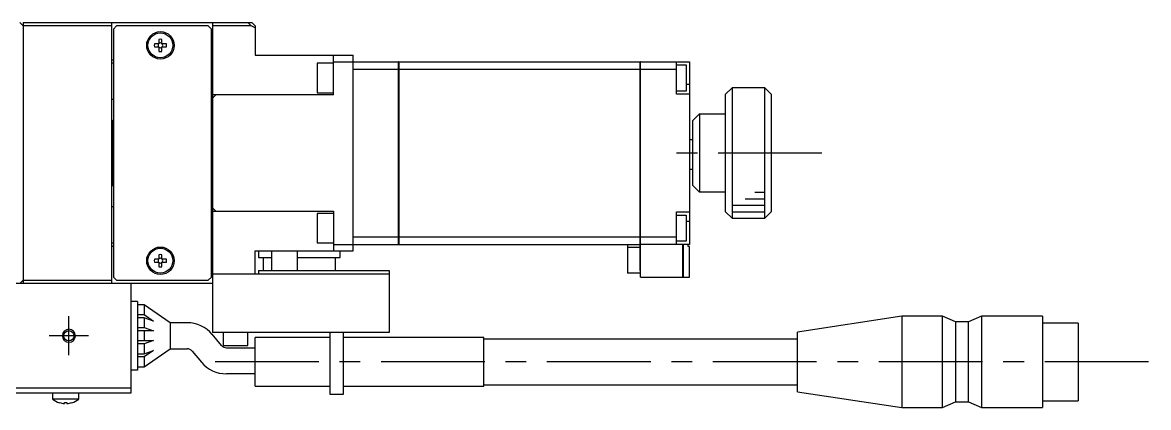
# Model space of a CAD drawing. Extents: x 0 to 725, y -8 to 421.
# Drawn here: x 552.6 to 725, y 268.5 to 327.5 of the extents above; entities that cross this region are included whole.
import ezdxf

# ---------------------------------------------------------------- set-up
doc = ezdxf.new("R2010")
doc.units = 0
doc.header["$LTSCALE"] = 0.5
doc.linetypes.add('CENTER', pattern=[50.8, 31.75, -6.35, 6.35, -6.35])
for name, color, linetype in [('MSM_CENTER', 1, 'CENTER'), ('MSM_CONTINUOUS', 7, 'CONTINUOUS'), ('MSM_NARROW', 5, 'CONTINUOUS')]:
    doc.layers.add(name, color=color, linetype=linetype)

msp = doc.modelspace()

# ---------------------------------------------------------------- linework, layer by layer
at = {"layer": 'MSM_CENTER'}
for p, q in [((674.98, 307.54), (649.98, 307.54)), ((559.73, 276.54), (559.73, 282.54)), ((562.73, 279.54), (556.73, 279.54)), ((724.98, 275.54), (579.98, 275.54))]:
    msp.add_line(p, q, dxfattribs=at)
at = {"layer": 'MSM_CONTINUOUS'}
for p, q in [((552.73, 327.04), (552.23, 327.54)), ((552.73, 327.54), (552.73, 287.54)), ((552.73, 327.54), (587.73, 327.54)), ((566.23, 327.54), (566.23, 287.54)), ((581.73, 327.54), (581.73, 280.04)), ((587.61, 327.04), (587.11, 327.54)), ((587.73, 327.54), (588.23, 327.04)), ((566.23, 327.04), (552.73, 327.04)), ((567.03, 327.04), (566.53, 326.54)), ((566.53, 326.54), (566.53, 288.54)), ((581.03, 327.04), (567.03, 327.04)), ((581.53, 326.54), (581.03, 327.04)), ((581.53, 288.54), (581.53, 326.54)), ((587.61, 327.04), (581.73, 327.04)), ((588.23, 326.74), (587.61, 327.04)), ((588.23, 327.04), (588.23, 322.54)), ((573.49, 324.28), (572.81, 324.28)), ((573.49, 324.96), (573.49, 324.28)), ((573.97, 324.28), (573.97, 324.96)), ((574.65, 324.28), (573.97, 324.28)), ((572.81, 323.8), (573.49, 323.8)), ((573.49, 323.8), (573.49, 323.13)), ((573.97, 323.13), (573.97, 323.8)), ((573.97, 323.8), (574.65, 323.8)), ((588.23, 322.54), (603.23, 322.54)), ((600.23, 316.44), (600.23, 322.54)), ((603.23, 292.54), (603.23, 322.54)), ((566.53, 321.79), (566.23, 321.79)), ((566.53, 321.29), (566.23, 321.29)), ((581.73, 321.79), (581.53, 321.79)), ((597.73, 321.29), (597.73, 316.79)), ((600.23, 321.29), (597.73, 321.29)), ((600.23, 321.54), (610.18, 321.54)), ((610.18, 293.54), (610.18, 321.54)), ((610.23, 321.53), (610.18, 321.53)), ((610.23, 321.54), (647.18, 321.54)), ((610.23, 321.54), (610.23, 293.54)), ((647.18, 289.54), (647.18, 321.54)), ((647.23, 321.53), (647.18, 321.53)), ((647.23, 288.54), (647.23, 321.54)), ((647.23, 321.54), (654.73, 321.54)), ((652.73, 316.54), (652.73, 321.54)), ((652.73, 321.04), (654.23, 321.04)), ((654.23, 321.04), (654.23, 317.04)), ((654.73, 321.54), (654.73, 293.54)), ((603.23, 320.39), (610.18, 320.39)), ((610.23, 320.39), (610.18, 320.39)), ((610.23, 320.39), (647.18, 320.39)), ((647.23, 320.39), (647.18, 320.39)), ((647.23, 320.39), (652.73, 320.39)), ((581.73, 317.54), (581.53, 317.54)), ((654.73, 318.04), (654.23, 318.04)), ((661.23, 317.54), (660.23, 316.54)), ((661.23, 317.54), (661.23, 297.54)), ((666.23, 317.54), (661.23, 317.54)), ((666.23, 297.54), (666.23, 317.54)), ((667.23, 316.54), (666.23, 317.54)), ((566.23, 315.79), (566.53, 315.79)), ((581.53, 316.54), (581.73, 316.54)), ((581.73, 315.94), (582.23, 316.44)), ((600.23, 316.44), (581.73, 316.44)), ((597.73, 316.79), (600.23, 316.79)), ((654.23, 317.04), (652.73, 317.04)), ((654.73, 316.54), (652.73, 316.54)), ((660.23, 298.54), (660.23, 316.54)), ((667.23, 316.54), (667.23, 298.54)), ((581.73, 315.04), (581.53, 315.04)), ((566.43, 312.54), (566.23, 312.34)), ((566.43, 312.54), (566.43, 302.54)), ((566.53, 312.54), (566.43, 312.54)), ((656.23, 313.54), (655.23, 312.54)), ((655.23, 302.54), (655.23, 312.54)), ((656.23, 313.54), (660.23, 313.54)), ((656.23, 313.54), (656.23, 301.54)), ((655.23, 309.54), (654.73, 309.54)), ((655.23, 305.04), (654.73, 305.04)), ((566.23, 302.74), (566.43, 302.54)), ((566.43, 302.54), (566.53, 302.54)), ((655.23, 302.54), (656.23, 301.54)), ((581.53, 300.04), (581.73, 300.04)), ((660.23, 301.54), (656.23, 301.54)), ((566.53, 299.29), (566.23, 299.29)), ((581.53, 298.54), (581.73, 298.54)), ((582.23, 298.64), (581.73, 299.14)), ((581.73, 298.64), (600.23, 298.64)), ((597.73, 298.29), (597.73, 293.79)), ((600.23, 298.29), (597.73, 298.29)), ((600.23, 298.64), (600.23, 292.54)), ((652.73, 298.54), (654.73, 298.54)), ((652.73, 293.54), (652.73, 298.54)), ((660.23, 298.54), (661.23, 297.54)), ((666.23, 297.54), (667.23, 298.54)), ((581.53, 297.54), (581.73, 297.54)), ((652.73, 298.04), (654.23, 298.04)), ((654.23, 298.04), (654.23, 294.04)), ((654.73, 297.04), (654.23, 297.04)), ((661.23, 297.54), (666.23, 297.54)), ((566.23, 293.79), (566.53, 293.79)), ((566.23, 293.29), (566.53, 293.29)), ((581.53, 293.29), (581.73, 293.29)), ((597.73, 293.79), (600.23, 293.79)), ((600.23, 293.54), (610.18, 293.54)), ((603.23, 294.7), (610.18, 294.7)), ((610.23, 294.7), (610.18, 294.7)), ((610.23, 293.55), (610.18, 293.55)), ((610.23, 294.7), (647.18, 294.7)), ((610.23, 293.54), (647.18, 293.54)), ((645.23, 293.54), (645.23, 289.14)), ((647.18, 293.04), (645.23, 293.04)), ((647.23, 294.7), (647.18, 294.7)), ((647.23, 293.55), (647.18, 293.55)), ((647.23, 294.7), (652.73, 294.7)), ((654.73, 293.54), (647.23, 293.54)), ((654.23, 294.04), (652.73, 294.04)), ((653.68, 288.54), (653.68, 293.54)), ((653.73, 293.54), (653.73, 288.54)), ((654.53, 293.24), (654.53, 293.54)), ((654.73, 293.24), (654.53, 293.24)), ((654.73, 288.54), (654.73, 293.24)), ((573.49, 291.28), (572.81, 291.28)), ((573.49, 291.96), (573.49, 291.28)), ((573.97, 291.28), (573.97, 291.96)), ((574.65, 291.28), (573.97, 291.28)), ((588.23, 289.04), (588.23, 292.54)), ((588.23, 292.54), (603.23, 292.54)), ((588.73, 292.54), (588.73, 291.54)), ((588.73, 291.54), (590.73, 291.54)), ((589.48, 291.54), (589.48, 289.54)), ((590.73, 292.54), (590.73, 289.54)), ((594.73, 289.54), (594.73, 292.54)), ((594.73, 291.54), (601.23, 291.54)), ((600.48, 291.54), (600.48, 289.54)), ((601.23, 291.54), (601.23, 292.54)), ((572.81, 290.8), (573.49, 290.8)), ((573.49, 290.8), (573.49, 290.13)), ((573.97, 290.13), (573.97, 290.8)), ((573.97, 290.8), (574.65, 290.8)), ((552.23, 287.54), (552.73, 288.04)), ((552.73, 288.04), (566.23, 288.04)), ((566.53, 288.54), (567.03, 288.04)), ((567.03, 288.04), (581.03, 288.04)), ((581.03, 288.04), (581.53, 288.54)), ((581.73, 289.04), (608.73, 289.04)), ((588.73, 289.54), (588.73, 289.04)), ((588.73, 289.54), (608.73, 289.54)), ((608.73, 289.54), (608.73, 280.04)), ((647.23, 289.14), (645.23, 289.14)), ((647.23, 289.54), (647.18, 289.54)), ((647.23, 288.54), (653.68, 288.54)), ((653.73, 288.59), (653.68, 288.59)), ((653.73, 288.54), (654.73, 288.54)), ((581.73, 287.54), (476.23, 287.54)), ((569.23, 287.54), (569.23, 270.74)), ((570.23, 284.79), (569.23, 284.79)), ((570.23, 284.79), (570.23, 274.29)), ((571.23, 284.29), (570.23, 284.29)), ((570.23, 282.79), (571.23, 282.79)), ((575.23, 281.54), (571.23, 284.29)), ((571.23, 284.29), (571.23, 282.79)), ((571.23, 282.79), (572.68, 281.79)), ((571.23, 282.29), (570.23, 282.29)), ((572.68, 281.79), (571.23, 282.29)), ((571.23, 282.29), (571.23, 280.79)), ((575.23, 281.54), (575.23, 277.54)), ((577.83, 281.54), (575.23, 281.54)), ((687.23, 282.54), (671.23, 280.11)), ((693.43, 282.54), (687.23, 282.54)), ((687.23, 282.54), (687.23, 268.54)), ((695.43, 281.69), (693.43, 282.54)), ((693.43, 268.54), (693.43, 282.54)), ((697.43, 281.69), (695.43, 281.69)), ((695.43, 281.69), (695.43, 269.39)), ((699.43, 282.54), (697.43, 281.69)), ((697.43, 269.39), (697.43, 281.69)), ((708.73, 282.54), (699.43, 282.54)), ((699.43, 282.54), (699.43, 268.54)), ((708.73, 282.54), (708.73, 268.54)), ((714.23, 281.49), (708.73, 281.49)), ((714.23, 281.49), (714.23, 269.59)), ((570.23, 280.79), (571.23, 280.79)), ((572.68, 280.29), (570.23, 280.29)), ((571.23, 280.79), (572.68, 280.29)), ((571.23, 280.29), (571.23, 278.79)), ((583.07, 278.07), (581.66, 279.76)), ((608.73, 280.04), (581.73, 280.04)), ((583.33, 280.04), (583.33, 278.04)), ((587.13, 278.04), (587.13, 280.04)), ((588.23, 271.79), (588.23, 279.29)), ((599.73, 279.29), (588.23, 279.29)), ((599.73, 270.54), (599.73, 280.04)), ((601.73, 280.04), (601.73, 270.54)), ((623.23, 279.29), (601.73, 279.29)), ((623.23, 271.79), (623.23, 279.29)), ((671.23, 270.97), (671.23, 280.11)), ((570.23, 278.79), (572.68, 278.79)), ((571.23, 278.29), (570.23, 278.29)), ((572.68, 278.79), (571.23, 278.29)), ((571.23, 278.29), (571.23, 276.79)), ((571.23, 274.79), (575.23, 277.54)), ((575.23, 277.54), (577.83, 277.54)), ((583.33, 278.04), (587.13, 278.04)), ((583.84, 277.71), (588.23, 277.71)), ((671.23, 279.04), (623.23, 279.04)), ((570.23, 276.79), (571.23, 276.79)), ((571.23, 276.29), (570.23, 276.29)), ((572.68, 277.29), (571.23, 276.29)), ((571.23, 276.79), (572.68, 277.29)), ((571.23, 276.29), (571.23, 274.79)), ((578.59, 277.19), (580.01, 275.5)), ((570.23, 274.29), (569.23, 274.29)), ((570.23, 274.79), (571.23, 274.79)), ((588.23, 273.71), (583.84, 273.71)), ((476.23, 271.54), (569.23, 271.54)), ((569.23, 270.74), (476.23, 270.74)), ((557.23, 270.74), (557.23, 269.85)), ((561.23, 269.85), (561.23, 270.74)), ((588.23, 271.79), (599.73, 271.79)), ((601.73, 271.79), (623.23, 271.79)), ((623.23, 272.04), (671.23, 272.04)), ((671.23, 270.97), (687.23, 268.54)), ((557.23, 269.85), (561.23, 269.85)), ((558.28, 269.29), (558.3, 269.29)), ((559.03, 269.29), (559.43, 269.29)), ((559.03, 269.16), (559.03, 269.29)), ((559.43, 269.29), (559.43, 269.16)), ((560.16, 269.29), (560.18, 269.29)), ((601.73, 270.54), (599.73, 270.54)), ((693.43, 268.54), (695.43, 269.39)), ((695.43, 269.39), (697.43, 269.39)), ((697.43, 269.39), (699.43, 268.54)), ((708.73, 269.59), (714.23, 269.59)), ((687.23, 268.54), (693.43, 268.54)), ((699.43, 268.54), (708.73, 268.54))]:
    msp.add_line(p, q, dxfattribs=at)
for centre, radius in [((573.73, 324.04), 2.1), ((573.73, 324.04), 1.9), ((573.73, 291.04), 2.1), ((573.73, 291.04), 1.9), ((559.73, 279.54), 0.783)]:
    msp.add_circle(centre, radius, dxfattribs=at)
for centre, radius, start, end in [((573.73, 324.04), 0.95, 165.3667, 194.6333), ((573.73, 324.04), 0.365, 138.8496, 221.1504), ((573.73, 324.04), 0.95, 75.3667, 104.6333), ((573.73, 324.04), 0.365, 48.8496, 131.1504), ((573.73, 324.04), 0.365, 318.8496, 41.1504), ((573.73, 324.04), 0.95, 345.3667, 14.6333), ((573.73, 324.04), 0.365, 228.8496, 311.1504), ((573.73, 324.04), 0.95, 255.3667, 284.6333), ((573.73, 291.04), 0.95, 165.3667, 194.6333), ((573.73, 291.04), 0.365, 138.8496, 221.1504), ((573.73, 291.04), 0.95, 75.3667, 104.6333), ((573.73, 291.04), 0.365, 48.8496, 131.1504), ((573.73, 291.04), 0.365, 318.8496, 41.1504), ((573.73, 291.04), 0.95, 345.3667, 14.6333), ((573.73, 291.04), 0.365, 228.8496, 311.1504), ((573.73, 291.04), 0.95, 255.3667, 284.6333), ((577.83, 276.54), 5, 40, 90), ((577.83, 276.54), 1, 40, 90), ((583.84, 278.71), 1, 220, 270), ((583.84, 278.71), 5, 220, 270), ((559.23, 272.34), 3.2, 231.3178, 252.73), ((559.23, 272.34), 3.19, 253.0947, 266.4097), ((559.23, 272.34), 3.19, 273.5903, 286.9053), ((559.23, 272.34), 3.2, 287.27, 308.6822)]:
    msp.add_arc(centre, radius, start, end, dxfattribs=at)
at = {"layer": 'MSM_NARROW'}
for p, q in [((663.23, 300.54), (666.23, 300.54)), ((664.73, 301.54), (666.23, 301.54)), ((661.23, 299.54), (666.23, 299.54)), ((661.23, 298.54), (666.23, 298.54))]:
    msp.add_line(p, q, dxfattribs=at)
at = {"layer": 'MSM_NARROW', "extrusion": (0, 0, -1)}
msp.add_circle((-559.73, 279.54), 1, dxfattribs=at)

doc.saveas('drawing.dxf')
